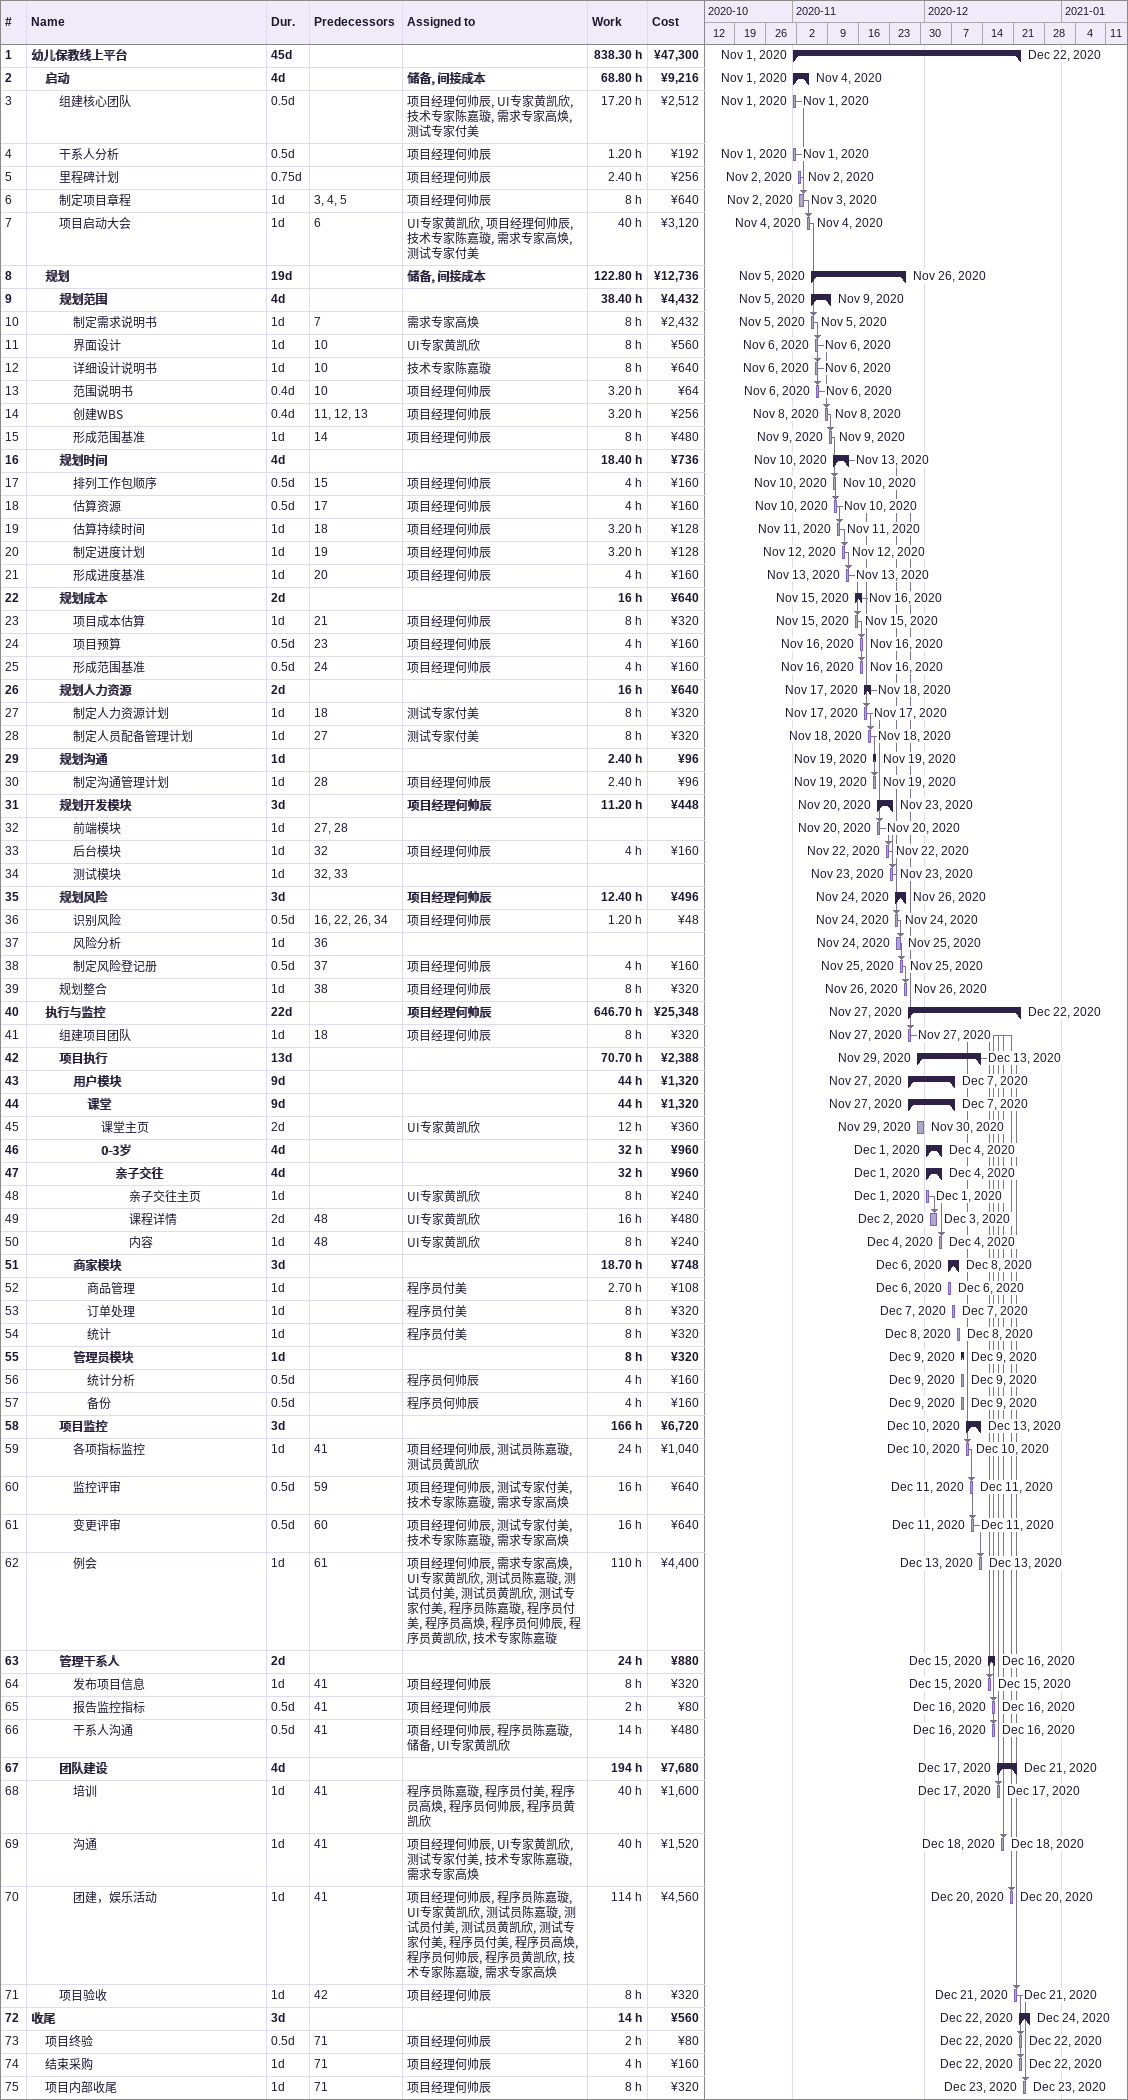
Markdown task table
| ID | Level | Task | Duration | Start | Finish | Predecessors | Resources | Work (h) | Cost (¥) |
|---|---|---|---|---|---|---|---|---|---|
| 1 | 1 | **幼儿保教线上平台** | 45d | 2020-11-01 | 2020-12-22 |  |  | 838.30 | 47300 |
| 2 | 2 | **启动** | 4d | 2020-11-01 | 2020-11-04 |  | 储备, 间接成本 | 68.80 | 9216 |
| 3 | 3 | 组建核心团队 | 0.5d | 2020-11-01 | 2020-11-01 |  | 项目经理何帅辰, UI专家黄凯欣, 技术专家陈嘉璇, 需求专家高焕, 测试专家付美 | 17.20 | 2512 |
| 4 | 3 | 干系人分析 | 0.5d | 2020-11-01 | 2020-11-01 |  | 项目经理何帅辰 | 1.20 | 192 |
| 5 | 3 | 里程碑计划 | 0.75d | 2020-11-02 | 2020-11-02 |  | 项目经理何帅辰 | 2.40 | 256 |
| 6 | 3 | 制定项目章程 | 1d | 2020-11-02 | 2020-11-03 | 3, 4, 5 | 项目经理何帅辰 | 8 | 640 |
| 7 | 3 | 项目启动大会 | 1d | 2020-11-04 | 2020-11-04 | 6 | UI专家黄凯欣, 项目经理何帅辰, 技术专家陈嘉璇, 需求专家高焕, 测试专家付美 | 40 | 3120 |
| 8 | 2 | **规划** | 19d | 2020-11-05 | 2020-11-26 |  | 储备, 间接成本 | 122.80 | 12736 |
| 9 | 3 | **规划范围** | 4d | 2020-11-05 | 2020-11-09 |  |  | 38.40 | 4432 |
| 10 | 4 | 制定需求说明书 | 1d | 2020-11-05 | 2020-11-05 | 7 | 需求专家高焕 | 8 | 2432 |
| 11 | 4 | 界面设计 | 1d | 2020-11-06 | 2020-11-06 | 10 | UI专家黄凯欣 | 8 | 560 |
| 12 | 4 | 详细设计说明书 | 1d | 2020-11-06 | 2020-11-06 | 10 | 技术专家陈嘉璇 | 8 | 640 |
| 13 | 4 | 范围说明书 | 0.4d | 2020-11-06 | 2020-11-06 | 10 | 项目经理何帅辰 | 3.20 | 64 |
| 14 | 4 | 创建WBS | 0.4d | 2020-11-08 | 2020-11-08 | 11, 12, 13 | 项目经理何帅辰 | 3.20 | 256 |
| 15 | 4 | 形成范围基准 | 1d | 2020-11-09 | 2020-11-09 | 14 | 项目经理何帅辰 | 8 | 480 |
| 16 | 3 | **规划时间** | 4d | 2020-11-10 | 2020-11-13 |  |  | 18.40 | 736 |
| 17 | 4 | 排列工作包顺序 | 0.5d | 2020-11-10 | 2020-11-10 | 15 | 项目经理何帅辰 | 4 | 160 |
| 18 | 4 | 估算资源 | 0.5d | 2020-11-10 | 2020-11-10 | 17 | 项目经理何帅辰 | 4 | 160 |
| 19 | 4 | 估算持续时间 | 1d | 2020-11-11 | 2020-11-11 | 18 | 项目经理何帅辰 | 3.20 | 128 |
| 20 | 4 | 制定进度计划 | 1d | 2020-11-12 | 2020-11-12 | 19 | 项目经理何帅辰 | 3.20 | 128 |
| 21 | 4 | 形成进度基准 | 1d | 2020-11-13 | 2020-11-13 | 20 | 项目经理何帅辰 | 4 | 160 |
| 22 | 3 | **规划成本** | 2d | 2020-11-15 | 2020-11-16 |  |  | 16 | 640 |
| 23 | 4 | 项目成本估算 | 1d | 2020-11-15 | 2020-11-15 | 21 | 项目经理何帅辰 | 8 | 320 |
| 24 | 4 | 项目预算 | 0.5d | 2020-11-16 | 2020-11-16 | 23 | 项目经理何帅辰 | 4 | 160 |
| 25 | 4 | 形成范围基准 | 0.5d | 2020-11-16 | 2020-11-16 | 24 | 项目经理何帅辰 | 4 | 160 |
| 26 | 3 | **规划人力资源** | 2d | 2020-11-17 | 2020-11-18 |  |  | 16 | 640 |
| 27 | 4 | 制定人力资源计划 | 1d | 2020-11-17 | 2020-11-17 | 18 | 测试专家付美 | 8 | 320 |
| 28 | 4 | 制定人员配备管理计划 | 1d | 2020-11-18 | 2020-11-18 | 27 | 测试专家付美 | 8 | 320 |
| 29 | 3 | **规划沟通** | 1d | 2020-11-19 | 2020-11-19 |  |  | 2.40 | 96 |
| 30 | 4 | 制定沟通管理计划 | 1d | 2020-11-19 | 2020-11-19 | 28 | 项目经理何帅辰 | 2.40 | 96 |
| 31 | 3 | **规划开发模块** | 3d | 2020-11-20 | 2020-11-23 |  | 项目经理何帅辰 | 11.20 | 448 |
| 32 | 4 | 前端模块 | 1d | 2020-11-20 | 2020-11-20 | 27, 28 |  |  |  |
| 33 | 4 | 后台模块 | 1d | 2020-11-22 | 2020-11-22 | 32 | 项目经理何帅辰 | 4 | 160 |
| 34 | 4 | 测试模块 | 1d | 2020-11-23 | 2020-11-23 | 32, 33 |  |  |  |
| 35 | 3 | **规划风险** | 3d | 2020-11-24 | 2020-11-26 |  | 项目经理何帅辰 | 12.40 | 496 |
| 36 | 4 | 识别风险 | 0.5d | 2020-11-24 | 2020-11-24 | 16, 22, 26, 34 | 项目经理何帅辰 | 1.20 | 48 |
| 37 | 4 | 风险分析 | 1d | 2020-11-24 | 2020-11-25 | 36 |  |  |  |
| 38 | 4 | 制定风险登记册 | 0.5d | 2020-11-25 | 2020-11-25 | 37 | 项目经理何帅辰 | 4 | 160 |
| 39 | 3 | 规划整合 | 1d | 2020-11-26 | 2020-11-26 | 38 | 项目经理何帅辰 | 8 | 320 |
| 40 | 2 | **执行与监控** | 22d | 2020-11-27 | 2020-12-22 |  | 项目经理何帅辰 | 646.70 | 25348 |
| 41 | 3 | 组建项目团队 | 1d | 2020-11-27 | 2020-11-27 | 18 | 项目经理何帅辰 | 8 | 320 |
| 42 | 3 | **项目执行** | 13d | 2020-11-29 | 2020-12-13 |  |  | 70.70 | 2388 |
| 43 | 4 | **用户模块** | 9d | 2020-11-27 | 2020-12-07 |  |  | 44 | 1320 |
| 44 | 5 | **课堂** | 9d | 2020-11-27 | 2020-12-07 |  |  | 44 | 1320 |
| 45 | 6 | 课堂主页 | 2d | 2020-11-29 | 2020-11-30 |  | UI专家黄凯欣 | 12 | 360 |
| 46 | 6 | **0-3岁** | 4d | 2020-12-01 | 2020-12-04 |  |  | 32 | 960 |
| 47 | 7 | **亲子交往** | 4d | 2020-12-01 | 2020-12-04 |  |  | 32 | 960 |
| 48 | 8 | 亲子交往主页 | 1d | 2020-12-01 | 2020-12-01 |  | UI专家黄凯欣 | 8 | 240 |
| 49 | 8 | 课程详情 | 2d | 2020-12-02 | 2020-12-03 | 48 | UI专家黄凯欣 | 16 | 480 |
| 50 | 8 | 内容 | 1d | 2020-12-04 | 2020-12-04 | 48 | UI专家黄凯欣 | 8 | 240 |
| 51 | 4 | **商家模块** | 3d | 2020-12-06 | 2020-12-08 |  |  | 18.70 | 748 |
| 52 | 5 | 商品管理 | 1d | 2020-12-06 | 2020-12-06 |  | 程序员付美 | 2.70 | 108 |
| 53 | 5 | 订单处理 | 1d | 2020-12-07 | 2020-12-07 |  | 程序员付美 | 8 | 320 |
| 54 | 5 | 统计 | 1d | 2020-12-08 | 2020-12-08 |  | 程序员付美 | 8 | 320 |
| 55 | 4 | **管理员模块** | 1d | 2020-12-09 | 2020-12-09 |  |  | 8 | 320 |
| 56 | 5 | 统计分析 | 0.5d | 2020-12-09 | 2020-12-09 |  | 程序员何帅辰 | 4 | 160 |
| 57 | 5 | 备份 | 0.5d | 2020-12-09 | 2020-12-09 |  | 程序员何帅辰 | 4 | 160 |
| 58 | 3 | **项目监控** | 3d | 2020-12-10 | 2020-12-13 |  |  | 166 | 6720 |
| 59 | 4 | 各项指标监控 | 1d | 2020-12-10 | 2020-12-10 | 41 | 项目经理何帅辰, 测试员陈嘉璇, 测试员黄凯欣 | 24 | 1040 |
| 60 | 4 | 监控评审 | 0.5d | 2020-12-11 | 2020-12-11 | 59 | 项目经理何帅辰, 测试专家付美, 技术专家陈嘉璇, 需求专家高焕 | 16 | 640 |
| 61 | 4 | 变更评审 | 0.5d | 2020-12-11 | 2020-12-11 | 60 | 项目经理何帅辰, 测试专家付美, 技术专家陈嘉璇, 需求专家高焕 | 16 | 640 |
| 62 | 4 | 例会 | 1d | 2020-12-13 | 2020-12-13 | 61 | 项目经理何帅辰, 需求专家高焕, UI专家黄凯欣, 测试员陈嘉璇, 测试员付美, 测试员黄凯欣, 测试专家付美, 程序员陈嘉璇, 程序员付美, 程序员高焕, 程序员何帅辰, 程序员黄凯欣, 技术专家陈嘉璇 | 110 | 4400 |
| 63 | 3 | **管理干系人** | 2d | 2020-12-15 | 2020-12-16 |  |  | 24 | 880 |
| 64 | 4 | 发布项目信息 | 1d | 2020-12-15 | 2020-12-15 | 41 | 项目经理何帅辰 | 8 | 320 |
| 65 | 4 | 报告监控指标 | 0.5d | 2020-12-16 | 2020-12-16 | 41 | 项目经理何帅辰 | 2 | 80 |
| 66 | 4 | 干系人沟通 | 0.5d | 2020-12-16 | 2020-12-16 | 41 | 项目经理何帅辰, 程序员陈嘉璇, 储备, UI专家黄凯欣 | 14 | 480 |
| 67 | 3 | **团队建设** | 4d | 2020-12-17 | 2020-12-21 |  |  | 194 | 7680 |
| 68 | 4 | 培训 | 1d | 2020-12-17 | 2020-12-17 | 41 | 程序员陈嘉璇, 程序员付美, 程序员高焕, 程序员何帅辰, 程序员黄凯欣 | 40 | 1600 |
| 69 | 4 | 沟通 | 1d | 2020-12-18 | 2020-12-18 | 41 | 项目经理何帅辰, UI专家黄凯欣, 测试专家付美, 技术专家陈嘉璇, 需求专家高焕 | 40 | 1520 |
| 70 | 4 | 团建，娱乐活动 | 1d | 2020-12-20 | 2020-12-20 | 41 | 项目经理何帅辰, 程序员陈嘉璇, UI专家黄凯欣, 测试员陈嘉璇, 测试员付美, 测试员黄凯欣, 测试专家付美, 程序员付美, 程序员高焕, 程序员何帅辰, 程序员黄凯欣, 技术专家陈嘉璇, 需求专家高焕 | 114 | 4560 |
| 71 | 3 | 项目验收 | 1d | 2020-12-21 | 2020-12-21 | 42 | 项目经理何帅辰 | 8 | 320 |
| 72 | 1 | **收尾** | 3d | 2020-12-22 | 2020-12-24 |  |  | 14 | 560 |
| 73 | 2 | 项目终验 | 0.5d | 2020-12-22 | 2020-12-22 | 71 | 项目经理何帅辰 | 2 | 80 |
| 74 | 2 | 结束采购 | 1d | 2020-12-22 | 2020-12-22 | 71 | 项目经理何帅辰 | 4 | 160 |
| 75 | 2 | 项目内部收尾 | 1d | 2020-12-23 | 2020-12-23 | 71 | 项目经理何帅辰 | 8 | 320 |
